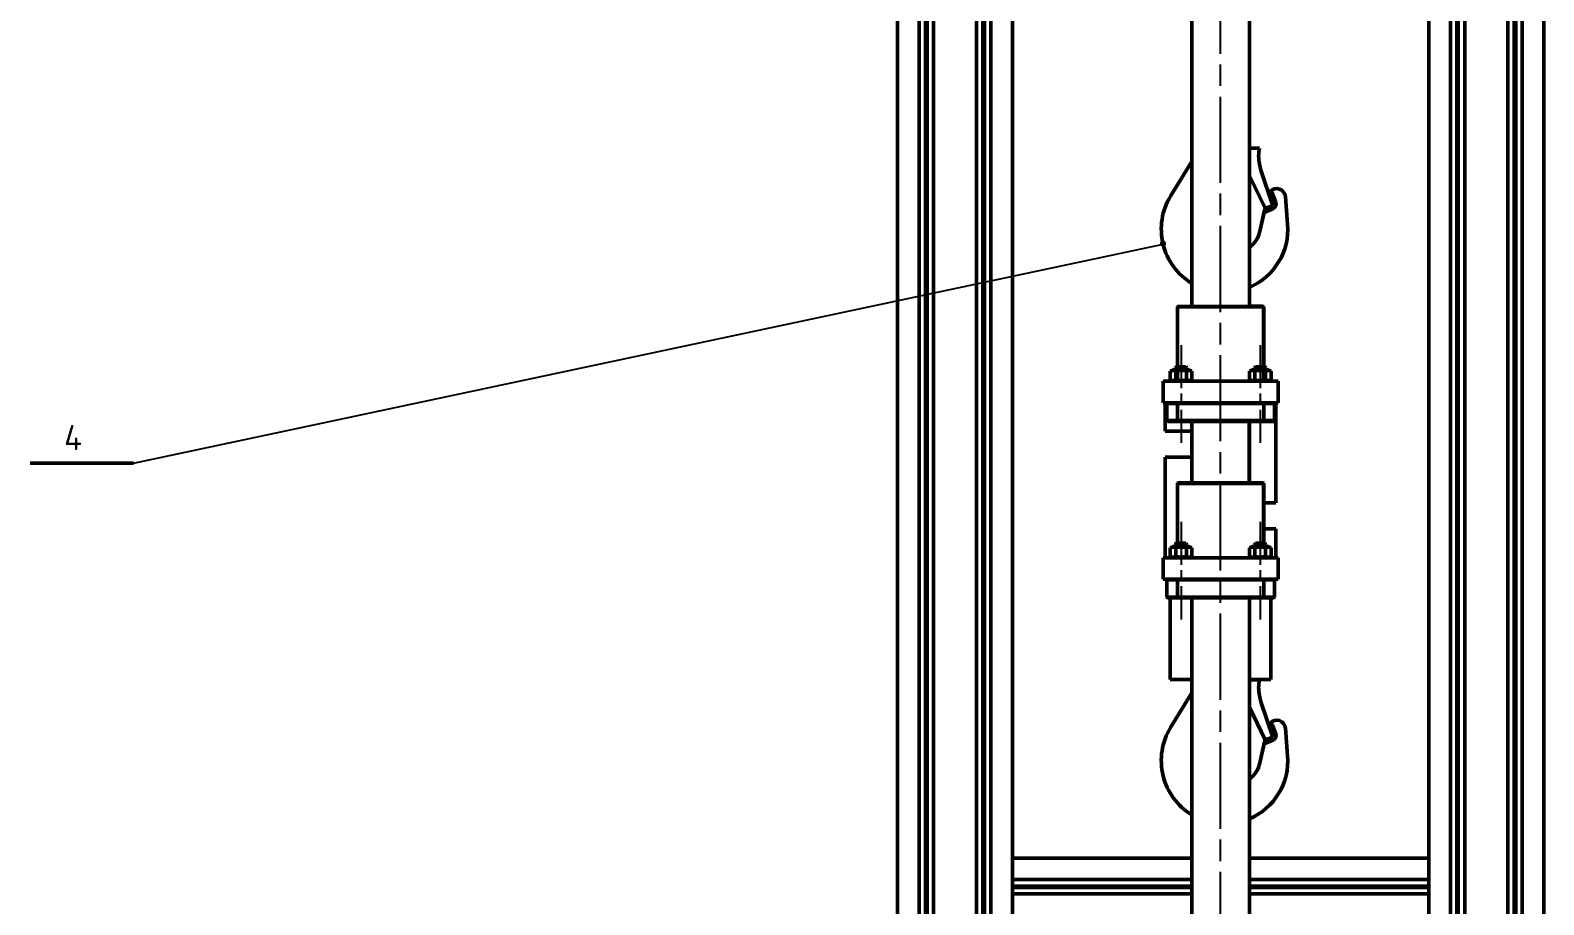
# Model space of a CAD drawing. Header units: millimetres. Extents: x 32504 to 36677, y 41990 to 42879.
# Drawn here: x 33010 to 33220.8, y 42453.1 to 42574.9 of the extents above; entities that cross this region are included whole.
import ezdxf

# ---------------------------------------------------------------- set-up
doc = ezdxf.new("R2010")
doc.units = ezdxf.units.MM
doc.linetypes.add('AM_ISO08W050', pattern=[18, 12, -1.5, 3, -1.5])
doc.linetypes.add('AM_ISO08W050x2', pattern=[9, 6, -0.75, 1.5, -0.75])
for name, color, linetype, lineweight in [('AM_0N', 7, 'Continuous', 50), ('AM_4N', 3, 'Continuous', 25), ('AM_5', 3, 'Continuous', 25), ('Duong_tam', 4, 'AM_ISO08W050', 25), ('Net_dam', 7, 'Continuous', 50)]:
    doc.layers.add(name, color=color, linetype=linetype, lineweight=lineweight)
doc.styles.add('TCVN 7284', font='tcvn7284-2003i.ttf', dxfattribs={"height": 3.5})

msp = doc.modelspace()

# ---------------------------------------------------------------- hatches: boundary and pattern name
at = {"layer": 'AM_5'}
h = msp.add_hatch(color=256, dxfattribs=at)
edge = h.paths.add_edge_path(flags=0)
edge.add_arc((33167.7854, 42545.1631), 0.4375, 0, 360)

# ---------------------------------------------------------------- linework, layer by layer
at = {"layer": 'AM_0N'}
for p, q in [((33169.5063, 42527.8722), (33169.6597, 42528.0255)), ((33169.5063, 42527.5855), (33169.5063, 42527.8722)), ((33171.1063, 42527.8722), (33169.5063, 42527.8722)), ((33171.1063, 42527.8722), (33170.953, 42528.0255)), ((33171.1063, 42527.5855), (33171.1063, 42527.8722)), ((33180.5372, 42527.8722), (33180.6905, 42528.0255)), ((33180.5372, 42527.5855), (33180.5372, 42527.8722)), ((33182.1372, 42527.8722), (33180.5372, 42527.8722)), ((33182.1372, 42527.8722), (33181.9838, 42528.0255)), ((33182.1372, 42527.5855), (33182.1372, 42527.8722)), ((33168.8048, 42527.3826), (33169.1563, 42527.5855)), ((33168.8048, 42527.3826), (33168.8048, 42526.2085)), ((33168.8048, 42526.2085), (33169.1563, 42526.0055)), ((33171.4563, 42527.5855), (33169.1563, 42527.5855)), ((33171.4563, 42526.0055), (33169.1563, 42526.0055)), ((33169.5556, 42527.3826), (33169.5556, 42526.2085)), ((33171.0571, 42527.3826), (33171.0571, 42526.2085)), ((33171.8078, 42527.3826), (33171.4563, 42527.5855)), ((33171.8078, 42526.2085), (33171.4563, 42526.0055)), ((33171.8078, 42527.3826), (33171.8078, 42526.2085)), ((33179.8357, 42527.3826), (33180.1872, 42527.5855)), ((33179.8357, 42527.3826), (33179.8357, 42526.2085)), ((33179.8357, 42526.2085), (33180.1872, 42526.0055)), ((33182.4872, 42527.5855), (33180.1872, 42527.5855)), ((33182.4872, 42526.0055), (33180.1872, 42526.0055)), ((33180.5864, 42527.3826), (33180.5864, 42526.2085)), ((33182.0879, 42527.3826), (33182.0879, 42526.2085)), ((33182.8387, 42527.3826), (33182.4872, 42527.5855)), ((33182.8387, 42526.2085), (33182.4872, 42526.0055)), ((33182.8387, 42527.3826), (33182.8387, 42526.2085)), ((33168.8048, 42502.7826), (33169.1563, 42502.9855)), ((33168.8048, 42502.7826), (33168.8048, 42501.6085)), ((33171.4563, 42502.9855), (33169.1563, 42502.9855)), ((33169.5063, 42503.2722), (33169.6597, 42503.4255)), ((33169.5063, 42502.9855), (33169.5063, 42503.2722)), ((33171.1063, 42503.2722), (33169.5063, 42503.2722)), ((33169.5556, 42502.7826), (33169.5556, 42501.6085)), ((33171.1063, 42503.2722), (33170.953, 42503.4255)), ((33171.0571, 42502.7826), (33171.0571, 42501.6085)), ((33171.1063, 42502.9855), (33171.1063, 42503.2722)), ((33171.8078, 42502.7826), (33171.4563, 42502.9855)), ((33171.8078, 42502.7826), (33171.8078, 42501.6085)), ((33179.8357, 42502.7826), (33180.1872, 42502.9855)), ((33179.8357, 42502.7826), (33179.8357, 42501.6085)), ((33180.1872, 42502.9855), (33182.4872, 42502.9855)), ((33180.5372, 42503.2722), (33180.6905, 42503.4255)), ((33180.5372, 42502.9855), (33180.5372, 42503.2722)), ((33180.5372, 42503.2722), (33182.1372, 42503.2722)), ((33180.5864, 42502.7826), (33180.5864, 42501.6085)), ((33182.1372, 42503.2722), (33181.9838, 42503.4255)), ((33182.0879, 42502.7826), (33182.0879, 42501.6085)), ((33182.1372, 42502.9855), (33182.1372, 42503.2722)), ((33182.8387, 42502.7826), (33182.4872, 42502.9855)), ((33182.8387, 42502.7826), (33182.8387, 42501.6085)), ((33168.8048, 42501.6085), (33169.1563, 42501.4055)), ((33171.4563, 42501.4055), (33169.1563, 42501.4055)), ((33171.8078, 42501.6085), (33171.4563, 42501.4055)), ((33179.8357, 42501.6085), (33180.1872, 42501.4055)), ((33180.1872, 42501.4055), (33182.4872, 42501.4055)), ((33182.8387, 42501.6085), (33182.4872, 42501.4055))]:
    msp.add_line(p, q, dxfattribs=at)
for centre, radius, start, end in [((33169.1802, 42526.8351), 0.6638, 55.561531, 115.561531), ((33169.1802, 42526.7559), 0.6638, 244.438469, 304.438469), ((33170.3063, 42525.0183), 2.4806, 72.383031, 107.616969), ((33170.3063, 42528.5727), 2.4806, 252.383031, 287.616969), ((33171.4324, 42526.8351), 0.6638, 64.438469, 124.438469), ((33171.4324, 42526.7559), 0.6638, 235.561531, 295.561531), ((33180.2111, 42526.8351), 0.6638, 55.561531, 115.561531), ((33180.2111, 42526.7559), 0.6638, 244.438469, 304.438469), ((33181.3372, 42525.0183), 2.4806, 72.383031, 107.616969), ((33181.3372, 42528.5727), 2.4806, 252.383031, 287.616969), ((33182.4633, 42526.8351), 0.6638, 64.438469, 124.438469), ((33182.4633, 42526.7559), 0.6638, 235.561531, 295.561531), ((33169.1802, 42502.2351), 0.6638, 55.561531, 115.561531), ((33170.3063, 42500.4183), 2.4806, 72.383031, 107.616969), ((33171.4324, 42502.2351), 0.6638, 64.438469, 124.438469), ((33180.2111, 42502.2351), 0.6638, 55.561531, 115.561531), ((33181.3372, 42500.4183), 2.4806, 72.383031, 107.616969), ((33182.4633, 42502.2351), 0.6638, 64.438469, 124.438469), ((33169.1802, 42502.1559), 0.6638, 244.438469, 304.438469), ((33170.3063, 42503.9727), 2.4806, 252.383031, 287.616969), ((33171.4324, 42502.1559), 0.6638, 235.561531, 295.561531), ((33180.2111, 42502.1559), 0.6638, 244.438469, 304.438469), ((33181.3372, 42503.9727), 2.4806, 252.383031, 287.616969), ((33182.4633, 42502.1559), 0.6638, 235.561531, 295.561531)]:
    msp.add_arc(centre, radius, start, end, dxfattribs=at)
at = {"layer": 'AM_4N'}
for p, q in [((33169.6597, 42528.0255), (33169.6597, 42527.5855)), ((33170.953, 42528.0255), (33170.953, 42527.5855)), ((33180.6905, 42528.0255), (33180.6905, 42527.5855)), ((33181.9838, 42528.0255), (33181.9838, 42527.5855)), ((33169.6597, 42503.4255), (33169.6597, 42502.9855)), ((33170.953, 42503.4255), (33170.953, 42502.9855)), ((33180.6905, 42503.4255), (33180.6905, 42502.9855)), ((33181.9838, 42503.4255), (33181.9838, 42502.9855))]:
    msp.add_line(p, q, dxfattribs=at)
at = {"layer": 'AM_5'}
msp.add_line((33024.3904, 42514.5619), (33167.8034, 42545.0943), dxfattribs=at)
at = {"layer": 'Duong_tam'}
msp.add_line((33175.8218, 42301.6297), (33175.8218, 42727.6297), dxfattribs=at)
at = {"layer": 'Duong_tam', "linetype": 'AM_ISO08W050x2'}
for p, q in [((33170.3063, 42531.0255), (33170.3063, 42517.4055)), ((33181.3372, 42531.0255), (33181.3372, 42517.4055)), ((33170.3063, 42506.4255), (33170.3063, 42492.8055)), ((33181.3372, 42506.4255), (33181.3372, 42492.8055))]:
    msp.add_line(p, q, dxfattribs=at)
at = {"layer": 'Net_dam'}
for p, q in [((33130.8218, 42712.6297), (33130.8218, 42314.6297)), ((33133.8218, 42712.6297), (33133.8218, 42316.6297)), ((33134.7178, 42712.6297), (33134.7178, 42316.6297)), ((33134.8218, 42712.6297), (33134.8218, 42316.6297)), ((33134.9257, 42712.6297), (33134.9257, 42316.6297)), ((33135.8218, 42712.6297), (33135.8218, 42314.6297)), ((33141.8218, 42712.6297), (33141.8218, 42314.6297)), ((33142.7178, 42712.6297), (33142.7178, 42316.6297)), ((33142.8218, 42712.6297), (33142.8218, 42316.6297)), ((33142.9257, 42712.6297), (33142.9257, 42316.6297)), ((33143.8218, 42712.6297), (33143.8218, 42316.6297)), ((33207.8218, 42316.6297), (33207.8218, 42712.6297)), ((33208.7178, 42316.6297), (33208.7178, 42712.6297)), ((33208.8218, 42316.6297), (33208.8218, 42712.6297)), ((33208.9257, 42316.6297), (33208.9257, 42712.6297)), ((33209.8218, 42314.6297), (33209.8218, 42712.6297)), ((33215.8218, 42314.6297), (33215.8218, 42712.6297)), ((33216.7178, 42316.6297), (33216.7178, 42712.6297)), ((33216.8218, 42316.6297), (33216.8218, 42712.6297)), ((33216.9257, 42316.6297), (33216.9257, 42712.6297)), ((33217.8218, 42316.6297), (33217.8218, 42712.6297)), ((33220.8218, 42314.6297), (33220.8218, 42712.6297)), ((33146.8218, 42696.6297), (33146.8218, 42335.6297)), ((33171.8218, 42696.6297), (33171.8218, 42536.4055)), ((33179.8218, 42536.4055), (33179.8218, 42696.6297)), ((33204.8218, 42335.6297), (33204.8218, 42696.6297)), ((33181.2092, 42558.456), (33179.8218, 42558.456)), ((33171.8218, 42556.6276), (33168.8542, 42551.7932)), ((33183.087, 42550.4443), (33181.4378, 42555.3858)), ((33179.8218, 42554.6218), (33182.0275, 42550.0906)), ((33182.698, 42552.4312), (33182.6446, 42552.3683)), ((33182.7408, 42552.3923), (33182.698, 42552.4312)), ((33182.792, 42552.3459), (33182.7408, 42552.3923)), ((33182.934, 42552.319), (33182.792, 42552.3459)), ((33183.025, 42552.111), (33182.934, 42552.319)), ((33183.025, 42552.111), (33183.4836, 42551.0268)), ((33185.1493, 42547.868), (33184.8511, 42551.6945)), ((33182.0136, 42550.1192), (33181.2904, 42546.8958)), ((33181.9477, 42549.8256), (33181.2904, 42546.8958)), ((33183.0807, 42550.0332), (33181.8804, 42549.5255)), ((33182.0275, 42550.0906), (33182.1239, 42550.1228)), ((33182.9907, 42550.4121), (33182.1239, 42550.1228)), ((33182.9907, 42550.4121), (33183.087, 42550.4443)), ((33169.8518, 42536.4355), (33169.7918, 42536.3755)), ((33169.7918, 42536.3755), (33169.7918, 42526.0355)), ((33180.0344, 42536.3755), (33169.7918, 42536.3755)), ((33169.8818, 42536.4055), (33169.8218, 42536.3455)), ((33169.8218, 42536.3455), (33169.8218, 42528.0255)), ((33171.5791, 42536.3455), (33169.8218, 42536.3455)), ((33169.8518, 42536.4355), (33181.7918, 42536.3755)), ((33169.8818, 42536.4055), (33171.6215, 42536.4055)), ((33181.8218, 42536.3455), (33171.5791, 42536.3455)), ((33171.6215, 42536.4055), (33181.7618, 42536.4055)), ((33179.992, 42536.4355), (33181.7318, 42536.4355)), ((33181.7918, 42536.3755), (33180.0344, 42536.3755)), ((33181.7918, 42536.3755), (33181.7318, 42536.4355)), ((33181.8218, 42536.3455), (33181.7618, 42536.4055)), ((33181.7918, 42526.0355), (33181.7918, 42536.3755)), ((33181.8218, 42528.0255), (33181.8218, 42536.3455)), ((33169.6597, 42528.0255), (33170.953, 42528.0255)), ((33180.6905, 42528.0255), (33181.9838, 42528.0255)), ((33167.8218, 42523.0055), (33167.8218, 42526.0055)), ((33183.8218, 42526.0055), (33167.8218, 42526.0055)), ((33183.8218, 42523.0055), (33183.8218, 42526.0055)), ((33183.8218, 42523.0055), (33167.8218, 42523.0055)), ((33168.0918, 42523.0355), (33168.0918, 42519.0355)), ((33168.4218, 42523.0055), (33168.3218, 42522.9055)), ((33168.3218, 42522.9055), (33168.3218, 42520.5055)), ((33169.8293, 42522.9055), (33168.3218, 42522.9055)), ((33169.8644, 42523.0055), (33169.8293, 42522.9055)), ((33181.8142, 42522.9055), (33169.8293, 42522.9055)), ((33169.8293, 42522.9055), (33169.8293, 42520.5055)), ((33181.7791, 42523.0055), (33181.8142, 42522.9055)), ((33181.8142, 42522.9055), (33181.8142, 42520.5055)), ((33183.3218, 42522.9055), (33181.8142, 42522.9055)), ((33183.3218, 42522.9055), (33183.2218, 42523.0055)), ((33183.3218, 42522.9055), (33183.3218, 42520.5055)), ((33183.4918, 42509.0355), (33183.4918, 42523.0355)), ((33168.3218, 42520.5055), (33169.8293, 42520.5055)), ((33168.3218, 42520.5055), (33168.4218, 42520.4055)), ((33169.8644, 42520.4055), (33168.4218, 42520.4055)), ((33169.8293, 42520.5055), (33181.8142, 42520.5055)), ((33169.8293, 42520.5055), (33169.8644, 42520.4055)), ((33181.7791, 42520.4055), (33169.8644, 42520.4055)), ((33171.7918, 42520.4355), (33171.7918, 42511.8355)), ((33171.8218, 42520.4055), (33171.8218, 42511.8055)), ((33179.7918, 42511.8355), (33179.7918, 42520.4355)), ((33179.8218, 42511.8055), (33179.8218, 42520.4055)), ((33181.8142, 42520.5055), (33181.7791, 42520.4055)), ((33183.2218, 42520.4055), (33181.7791, 42520.4055)), ((33181.8142, 42520.5055), (33183.3218, 42520.5055)), ((33183.2218, 42520.4055), (33183.3218, 42520.5055)), ((33168.0918, 42519.0355), (33171.7918, 42519.0355)), ((33168.0918, 42515.4355), (33168.0918, 42501.4355)), ((33171.7918, 42515.4355), (33168.0918, 42515.4355)), ((33024.3904, 42514.5619), (33010.0166, 42514.5619)), ((33169.8518, 42511.8355), (33169.7918, 42511.7755)), ((33169.7918, 42511.7755), (33169.7918, 42503.4255)), ((33171.5491, 42511.7755), (33169.7918, 42511.7755)), ((33169.8818, 42511.8055), (33169.8218, 42511.7455)), ((33169.8218, 42511.7455), (33169.8218, 42503.4255)), ((33180.0644, 42511.7455), (33169.8218, 42511.7455)), ((33169.8518, 42511.8355), (33171.5915, 42511.8355)), ((33169.8818, 42511.8055), (33180.022, 42511.8055)), ((33181.7918, 42511.7755), (33171.5491, 42511.7755)), ((33171.5915, 42511.8355), (33181.7318, 42511.8355)), ((33180.022, 42511.8055), (33181.7618, 42511.8055)), ((33181.8218, 42511.7455), (33180.0644, 42511.7455)), ((33181.7918, 42511.7755), (33181.7318, 42511.8355)), ((33181.8218, 42511.7455), (33181.7618, 42511.8055)), ((33181.7918, 42503.4255), (33181.7918, 42511.7755)), ((33181.8218, 42503.4255), (33181.8218, 42511.7455)), ((33181.7918, 42509.0355), (33183.4918, 42509.0355)), ((33183.4918, 42505.4355), (33181.7918, 42505.4355)), ((33183.4918, 42501.4355), (33183.4918, 42505.4355)), ((33169.6597, 42503.4255), (33170.953, 42503.4255)), ((33181.9838, 42503.4255), (33180.6905, 42503.4255)), ((33167.8218, 42501.4055), (33167.8218, 42498.4055)), ((33167.8218, 42501.4055), (33183.8218, 42501.4055)), ((33183.8218, 42501.4055), (33183.8218, 42498.4055)), ((33167.8218, 42498.4055), (33183.8218, 42498.4055)), ((33168.3218, 42498.3055), (33168.4218, 42498.4055)), ((33169.8644, 42498.4055), (33169.8293, 42498.3055)), ((33181.7791, 42498.4055), (33181.8142, 42498.3055)), ((33183.2218, 42498.4055), (33183.3218, 42498.3055)), ((33168.3218, 42498.3055), (33168.3218, 42495.9055)), ((33169.8293, 42498.3055), (33168.3218, 42498.3055)), ((33181.8142, 42498.3055), (33169.8293, 42498.3055)), ((33169.8293, 42498.3055), (33169.8293, 42495.9055)), ((33181.8142, 42498.3055), (33181.8142, 42495.9055)), ((33183.3218, 42498.3055), (33181.8142, 42498.3055)), ((33183.3218, 42498.3055), (33183.3218, 42495.9055)), ((33168.3218, 42495.9055), (33169.8293, 42495.9055)), ((33168.4218, 42495.8055), (33168.3218, 42495.9055)), ((33169.8644, 42495.8055), (33168.4218, 42495.8055)), ((33168.7918, 42495.8355), (33168.7918, 42484.4355)), ((33169.8293, 42495.9055), (33181.8142, 42495.9055)), ((33169.8293, 42495.9055), (33169.8644, 42495.8055)), ((33181.7791, 42495.8055), (33169.8644, 42495.8055)), ((33171.8218, 42495.8055), (33171.8218, 42327.6297)), ((33179.8218, 42327.6297), (33179.8218, 42495.8055)), ((33181.8142, 42495.9055), (33181.7791, 42495.8055)), ((33183.2218, 42495.8055), (33181.7791, 42495.8055)), ((33181.8142, 42495.9055), (33183.3218, 42495.9055)), ((33182.7918, 42495.8355), (33182.7918, 42484.4355)), ((33183.3218, 42495.9055), (33183.2218, 42495.8055)), ((33168.7918, 42484.4355), (33171.7918, 42484.4355)), ((33179.7918, 42484.4355), (33182.7918, 42484.4355)), ((33181.2092, 42484.4055), (33179.8218, 42484.4055)), ((33171.8218, 42482.5771), (33168.8542, 42477.7427)), ((33179.8218, 42480.5713), (33182.0275, 42476.0401)), ((33183.087, 42476.3938), (33181.4378, 42481.3353)), ((33182.698, 42478.3807), (33182.6446, 42478.3178)), ((33182.7408, 42478.3418), (33182.698, 42478.3807)), ((33182.792, 42478.2954), (33182.7408, 42478.3418)), ((33182.934, 42478.2685), (33182.792, 42478.2954)), ((33183.025, 42478.0605), (33182.934, 42478.2685)), ((33183.025, 42478.0605), (33183.4836, 42476.9763)), ((33185.1493, 42473.8175), (33184.8511, 42477.644)), ((33182.0136, 42476.0687), (33181.2904, 42472.8453)), ((33181.9477, 42475.7751), (33181.2904, 42472.8453)), ((33183.0807, 42475.9827), (33181.8804, 42475.475)), ((33182.0275, 42476.0401), (33182.1239, 42476.0723)), ((33182.9907, 42476.3616), (33182.1239, 42476.0723)), ((33182.9907, 42476.3616), (33183.087, 42476.3938)), ((33171.8218, 42459.5626), (33146.8218, 42459.5626)), ((33204.8218, 42459.5626), (33179.8218, 42459.5626)), ((33171.8218, 42456.5626), (33146.8218, 42456.5626)), ((33204.8218, 42456.5626), (33179.8218, 42456.5626)), ((33171.8218, 42455.6665), (33146.8218, 42455.6665)), ((33171.8218, 42455.5626), (33146.8218, 42455.5626)), ((33171.8218, 42455.4587), (33146.8218, 42455.4587)), ((33171.8218, 42454.5626), (33146.8218, 42454.5626)), ((33204.8218, 42455.6665), (33179.8218, 42455.6665)), ((33204.8218, 42455.5626), (33179.8218, 42455.5626)), ((33204.8218, 42455.4587), (33179.8218, 42455.4587)), ((33204.8218, 42454.5626), (33179.8218, 42454.5626))]:
    msp.add_line(p, q, dxfattribs=at)
for centre, radius, start, end in [((33187.3906, 42557.3726), 6.2756, 170.058737, 190.157576), ((33187.3906, 42557.3726), 6.2756, 190.157576, 198.45666), ((33176.3641, 42547.1833), 8.8119, 148.45666, 238.970764), ((33183.6155, 42551.5982), 1.2393, 141.579934, 152.828813), ((33182.792, 42552.3459), 0.127, 137.766288, 141.579934), ((33183.6155, 42551.5982), 1.2393, 4.45666, 137.766288), ((33182.7854, 42550.7314), 0.7581, 292.926275, 22.926275), ((33176.3641, 42547.1833), 8.8119, 293.10313, 4.45666), ((33177.4861, 42547.7493), 3.8989, 306.80216, 347.354884), ((33187.3906, 42483.3221), 6.2756, 170.058737, 190.157576), ((33187.3906, 42483.3221), 6.2756, 190.157576, 198.45666), ((33176.3641, 42473.1328), 8.8119, 148.45666, 238.970764), ((33183.6155, 42477.5477), 1.2393, 141.579934, 152.828813), ((33182.792, 42478.2954), 0.127, 137.766288, 141.579934), ((33183.6155, 42477.5477), 1.2393, 4.45666, 137.766288), ((33182.7854, 42476.6809), 0.7581, 292.926275, 22.926275), ((33176.3641, 42473.1328), 8.8119, 293.10313, 4.45666), ((33177.4861, 42473.6988), 3.8989, 306.80216, 347.354884)]:
    msp.add_arc(centre, radius, start, end, dxfattribs=at)

# ---------------------------------------------------------------- texts
at = {"layer": 'AM_5', "color": 30, "insert": (33015.9825, 42516.3994), "char_height": 3.5, "attachment_point": 8, "style": 'TCVN 7284'}
msp.add_mtext('4', dxfattribs=at)

doc.saveas('drawing.dxf')
